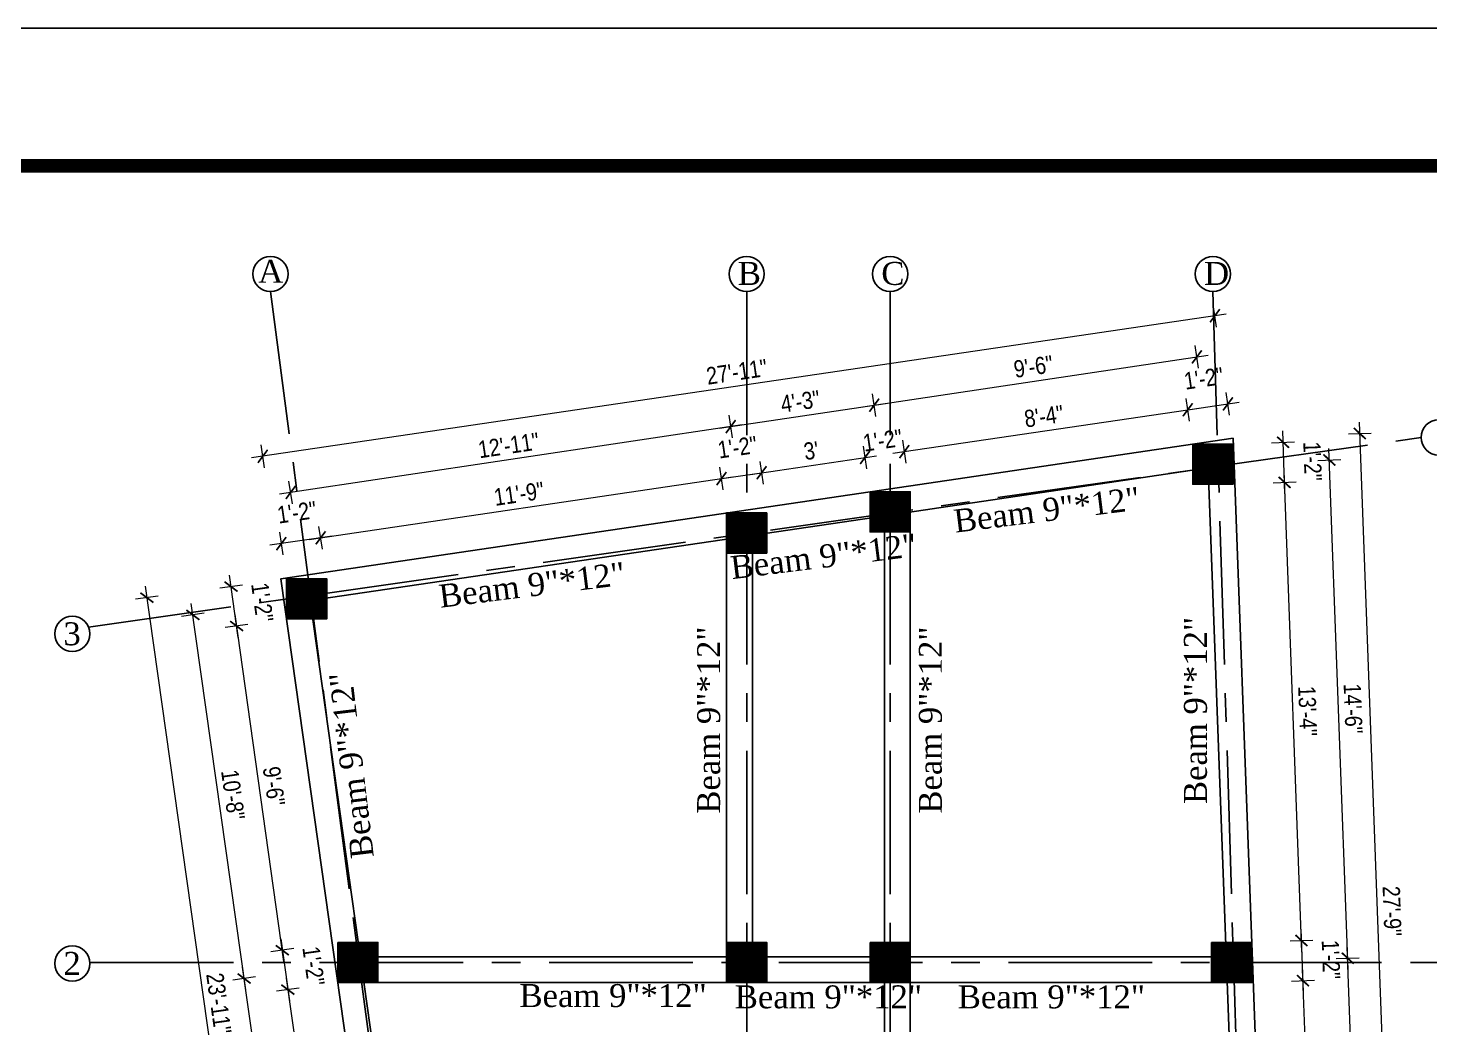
# Model space of a CAD drawing. Header units: inches. Extents: x -9998782 to 66725, y -6520505 to 8308.
# Drawn here: x -4998523.9 to -4998035.4, y -3257606.9 to -3257259.4 of the extents above; entities that cross this region are included whole.
import ezdxf

# ---------------------------------------------------------------- set-up
doc = ezdxf.new("R2010")
doc.units = ezdxf.units.IN
doc.header["$LTSCALE"] = 2
doc.header["$MEASUREMENT"] = 0
doc.header["$PDMODE"] = 34
doc.linetypes.add('CENTER', pattern=[2, 1.25, -0.25, 0.25, -0.25])
doc.layers.get('0').update_dxf_attribs({"linetype": 'CONTINUOUS'})
doc.layers.get('DEFPOINTS').update_dxf_attribs({"color": 141, "linetype": 'CONTINUOUS'})
for name, color, linetype, lineweight in [('1', 7, 'CONTINUOUS', 13), ('DIM 1-100', 4, 'CONTINUOUS', 13), ('Toilet', 7, 'CONTINUOUS', 25)]:
    doc.layers.add(name, color=color, linetype=linetype, lineweight=lineweight)
doc.layers.add('A-Hatch', color=7, linetype='CONTINUOUS')
doc.layers.add('column', color=4, linetype='CONTINUOUS')
doc.styles.add('ordinary', font='times.ttf')
doc.styles.get("Standard").update_dxf_attribs({"font": 'ARIALN.TTF'})
doc.dimstyles.new('1 by 96', dxfattribs={"dimtxt": 6, "dimasz": 4, "dimexe": 4, "dimexo": 4, "dimgap": 2, "dimtad": 1, "dimdec": 0, "dimzin": 0, "dimdsep": 46, "dimlunit": 4, "dimtxsty": 'Standard', "dimblk": 'ARCHTICK', "dimcen": 0, "dimdle": 4, "dimadec": 0, "dimazin": 0, "dimtfac": 1, "dimtdec": 0, "dimtix": 1, "dimtofl": 0, "dimtmove": 1, "dimatfit": 3, "dimldrblk": 'ARCHTICK', "dimfxl": 4, "dimfxlon": 1, "dimtolj": 1, "dimtzin": 0, "dimlwd": -1, "dimlwe": -1, "dimarcsym": 0})

# ---------------------------------------------------------------- blocks, each defined once
blk = doc.blocks.new('_ArchTick')
at = {"color": 0, "linetype": 'ByBlock', "const_width": 0.15}
blk.add_lwpolyline([(-0.5, -0.5), (0.5, 0.5)], dxfattribs=at)
blk = doc.blocks.new('*D493')
at = {"layer": 'DEFPOINTS', "color": 0, "ltscale": 0.5}
for p in [(-4998433.79, -3257465.4), (-4998451.19, -3257467.85), (-4998415.94, -3257578.14)]:
    blk.add_point(p, dxfattribs=at)
at = {"layer": 'DIM 1-100', "color": 0, "ltscale": 0.5}
for p, q in [((-4998447.23, -3257467.29), (-4998455.15, -3257468.4)), ((-4998434.71, -3257584.82), (-4998451.75, -3257463.89)), ((-4998431.31, -3257580.3), (-4998439.23, -3257581.42))]:
    blk.add_line(p, q, dxfattribs=at)
at = {"layer": 'DIM 1-100', "color": 0, "ltscale": 0.5, "xscale": 4, "yscale": 4, "zscale": 4}
for p, rotation in [((-4998451.19, -3257467.85), 98.01894551890366), ((-4998435.27, -3257580.86), 278.0189455189036)]:
    blk.add_blockref('_ArchTick', p, dxfattribs=dict(at, rotation=rotation))
at = {"layer": 'DIM 1-100', "color": 0, "ltscale": 0.5, "insert": (-4998438.22, -3257523.65), "char_height": 6, "attachment_point": 5, "rotation": 278.0189}
blk.add_mtext('\\A1;9\'-6"', dxfattribs=at)
blk = doc.blocks.new('*D494')
at = {"layer": 'DEFPOINTS', "color": 0, "ltscale": 0.5}
for p in [(-4998433.79, -3257451.4), (-4998453.13, -3257454.12), (-4998433.79, -3257465.4)]:
    blk.add_point(p, dxfattribs=at)
at = {"layer": 'DIM 1-100', "color": 0, "ltscale": 0.5}
for p, q in [((-4998450.63, -3257471.81), (-4998453.68, -3257450.16)), ((-4998449.17, -3257453.56), (-4998457.09, -3257454.68)), ((-4998447.23, -3257467.29), (-4998455.15, -3257468.4))]:
    blk.add_line(p, q, dxfattribs=at)
at = {"layer": 'DIM 1-100', "color": 0, "ltscale": 0.5, "xscale": 4, "yscale": 4, "zscale": 4}
for p, rotation in [((-4998453.13, -3257454.12), 98.01894551890366), ((-4998451.19, -3257467.85), 278.0189455189036)]:
    blk.add_blockref('_ArchTick', p, dxfattribs=dict(at, rotation=rotation))
at = {"layer": 'DIM 1-100', "color": 0, "ltscale": 0.5, "insert": (-4998442.23, -3257459.58), "char_height": 6, "attachment_point": 5, "rotation": 278.0189}
blk.add_mtext('\\A1;1\'-2"', dxfattribs=at)
blk = doc.blocks.new('*D495')
at = {"layer": 'DEFPOINTS', "color": 0, "ltscale": 0.5}
for p in [(-4998415.94, -3257578.14), (-4998433.34, -3257594.59), (-4998415.94, -3257592.14)]:
    blk.add_point(p, dxfattribs=at)
at = {"layer": 'DIM 1-100', "color": 0, "ltscale": 0.5}
for p, q in [((-4998435.83, -3257576.9), (-4998432.78, -3257598.55)), ((-4998431.31, -3257580.3), (-4998439.23, -3257581.42)), ((-4998429.38, -3257594.03), (-4998437.3, -3257595.15))]:
    blk.add_line(p, q, dxfattribs=at)
at = {"layer": 'DIM 1-100', "color": 0, "ltscale": 0.5, "xscale": 4, "yscale": 4, "zscale": 4}
for p, rotation in [((-4998435.27, -3257580.86), 98.01894551890366), ((-4998433.34, -3257594.59), 278.0189455189036)]:
    blk.add_blockref('_ArchTick', p, dxfattribs=dict(at, rotation=rotation))
at = {"layer": 'DIM 1-100', "color": 0, "ltscale": 0.5, "insert": (-4998424.38, -3257586.33), "char_height": 6, "attachment_point": 5, "rotation": 278.0189}
blk.add_mtext('\\A1;1\'-2"', dxfattribs=at)
blk = doc.blocks.new('*D496')
at = {"layer": 'DEFPOINTS', "color": 0, "ltscale": 0.5}
for p in [(-4998415.94, -3257592.14), (-4998415.06, -3257724.36), (-4998395.72, -3257721.64)]:
    blk.add_point(p, dxfattribs=at)
at = {"layer": 'DIM 1-100', "color": 0, "ltscale": 0.5}
for p, q in [((-4998429.38, -3257594.03), (-4998437.3, -3257595.15)), ((-4998433.9, -3257590.63), (-4998414.5, -3257728.32)), ((-4998411.09, -3257723.8), (-4998419.02, -3257724.92))]:
    blk.add_line(p, q, dxfattribs=at)
at = {"layer": 'DIM 1-100', "color": 0, "ltscale": 0.5, "xscale": 4, "yscale": 4, "zscale": 4}
for p, rotation in [((-4998433.34, -3257594.59), 98.01894551890366), ((-4998415.06, -3257724.36), 278.0189455189036)]:
    blk.add_blockref('_ArchTick', p, dxfattribs=dict(at, rotation=rotation))
at = {"layer": 'DIM 1-100', "color": 0, "ltscale": 0.5, "insert": (-4998419.18, -3257658.77), "char_height": 6, "attachment_point": 5, "rotation": 278.0189}
blk.add_mtext('\\A1;10\'-11"', dxfattribs=at)
blk = doc.blocks.new('*D498')
at = {"layer": 'DEFPOINTS', "color": 0, "ltscale": 0.5}
for p in [(-4998408.94, -3257585.14), (-4998448.57, -3257590.72), (-4998388.72, -3257728.64)]:
    blk.add_point(p, dxfattribs=at)
at = {"layer": 'DIM 1-100', "color": 0, "ltscale": 0.5}
for p, q in [((-4998427.79, -3257738.18), (-4998449.13, -3257586.76)), ((-4998444.61, -3257590.16), (-4998452.53, -3257591.28)), ((-4998424.39, -3257733.66), (-4998432.31, -3257734.78))]:
    blk.add_line(p, q, dxfattribs=at)
at = {"layer": 'DIM 1-100', "color": 0, "ltscale": 0.5, "xscale": 4, "yscale": 4, "zscale": 4}
for p, rotation in [((-4998448.57, -3257590.72), 98.01894551876403), ((-4998428.35, -3257734.22), 278.018945518764)]:
    blk.add_blockref('_ArchTick', p, dxfattribs=dict(at, rotation=rotation))
at = {"layer": 'DIM 1-100', "color": 0, "ltscale": 0.5, "insert": (-4998433.5, -3257661.77), "char_height": 6, "attachment_point": 5, "rotation": 278.0189}
blk.add_mtext('\\A1;12\'-1"', dxfattribs=at)
blk = doc.blocks.new('*D499')
at = {"layer": 'DEFPOINTS', "color": 0, "ltscale": 0.5}
for p in [(-4998426.79, -3257458.4), (-4998466.42, -3257463.98), (-4998408.94, -3257585.14)]:
    blk.add_point(p, dxfattribs=at)
at = {"layer": 'DIM 1-100', "color": 0, "ltscale": 0.5}
for p, q in [((-4998448.01, -3257594.68), (-4998466.98, -3257460.02)), ((-4998462.46, -3257463.42), (-4998470.38, -3257464.54)), ((-4998444.61, -3257590.16), (-4998452.53, -3257591.28))]:
    blk.add_line(p, q, dxfattribs=at)
at = {"layer": 'DIM 1-100', "color": 0, "ltscale": 0.5, "xscale": 4, "yscale": 4, "zscale": 4}
for p, rotation in [((-4998466.42, -3257463.98), 98.01894551879923), ((-4998448.57, -3257590.72), 278.0189455187992)]:
    blk.add_blockref('_ArchTick', p, dxfattribs=dict(at, rotation=rotation))
at = {"layer": 'DIM 1-100', "color": 0, "ltscale": 0.5, "insert": (-4998452.48, -3257526.64), "char_height": 6, "attachment_point": 5, "rotation": 278.0189}
blk.add_mtext('\\A1;10\'-8"', dxfattribs=at)
blk = doc.blocks.new('*D500')
at = {"layer": 'DEFPOINTS', "color": 0, "ltscale": 0.5}
for p in [(-4998435.77, -3257451.4), (-4998395.72, -3257735.64), (-4998442.4, -3257742.21)]:
    blk.add_point(p, dxfattribs=at)
at = {"layer": 'DIM 1-100', "color": 0, "ltscale": 0.5}
for p, q in [((-4998478.48, -3257457.41), (-4998486.4, -3257458.53)), ((-4998483, -3257454.01), (-4998441.84, -3257746.17)), ((-4998438.43, -3257741.66), (-4998446.36, -3257742.77))]:
    blk.add_line(p, q, dxfattribs=at)
at = {"layer": 'DIM 1-100', "color": 0, "ltscale": 0.5, "xscale": 4, "yscale": 4, "zscale": 4}
for p, rotation in [((-4998482.44, -3257457.97), 98.01894551889016), ((-4998442.4, -3257742.21), 278.0189455188902)]:
    blk.add_blockref('_ArchTick', p, dxfattribs=dict(at, rotation=rotation))
at = {"layer": 'DIM 1-100', "color": 0, "ltscale": 0.5, "insert": (-4998457.4, -3257599.39), "char_height": 6, "attachment_point": 5, "rotation": 278.0189}
blk.add_mtext('\\A1;23\'-11"', dxfattribs=at)
blk = doc.blocks.new('*D505')
at = {"layer": 'DEFPOINTS', "color": 0, "ltscale": 0.5}
for p in [(-4998097.56, -3257592.14), (-4998079.67, -3257591.48), (-4998092.26, -3257721.64)]:
    blk.add_point(p, dxfattribs=at)
at = {"layer": 'DIM 1-100', "color": 0, "ltscale": 0.5}
for p, q in [((-4998074.74, -3257724.99), (-4998079.82, -3257587.48)), ((-4998083.67, -3257591.63), (-4998075.68, -3257591.33)), ((-4998078.89, -3257721.14), (-4998070.89, -3257720.85))]:
    blk.add_line(p, q, dxfattribs=at)
at = {"layer": 'DIM 1-100', "color": 0, "ltscale": 0.5, "xscale": 4, "yscale": 4, "zscale": 4}
for p, rotation in [((-4998079.67, -3257591.48), 92.11435361990641), ((-4998074.89, -3257721), 272.1143536199064)]:
    blk.add_blockref('_ArchTick', p, dxfattribs=dict(at, rotation=rotation))
at = {"layer": 'DIM 1-100', "color": 0, "ltscale": 0.5, "insert": (-4998072.22, -3257656.05), "char_height": 6, "attachment_point": 5, "rotation": 272.1144}
blk.add_mtext('\\A1;10\'-10"', dxfattribs=at)
blk = doc.blocks.new('*D506')
at = {"layer": 'DEFPOINTS', "color": 0, "ltscale": 0.5}
for p in [(-4998097.56, -3257578.14), (-4998080.19, -3257577.5), (-4998097.56, -3257592.14)]:
    blk.add_point(p, dxfattribs=at)
at = {"layer": 'DIM 1-100', "color": 0, "ltscale": 0.5}
for p, q in [((-4998079.53, -3257595.48), (-4998080.34, -3257573.5)), ((-4998084.19, -3257577.64), (-4998076.19, -3257577.35)), ((-4998083.67, -3257591.63), (-4998075.68, -3257591.33))]:
    blk.add_line(p, q, dxfattribs=at)
at = {"layer": 'DIM 1-100', "color": 0, "ltscale": 0.5, "xscale": 4, "yscale": 4, "zscale": 4}
for p, rotation in [((-4998080.19, -3257577.5), 92.11435361990641), ((-4998079.67, -3257591.48), 272.1143536199064)]:
    blk.add_blockref('_ArchTick', p, dxfattribs=dict(at, rotation=rotation))
at = {"layer": 'DIM 1-100', "color": 0, "ltscale": 0.5, "insert": (-4998069.91, -3257584.12), "char_height": 6, "attachment_point": 5, "rotation": 272.1144}
blk.add_mtext('\\A1;1\'-2"', dxfattribs=at)
blk = doc.blocks.new('*D507')
at = {"layer": 'DEFPOINTS', "color": 0, "ltscale": 0.5}
for p in [(-4998104.05, -3257418.46), (-4998086.09, -3257417.79), (-4998097.56, -3257578.14)]:
    blk.add_point(p, dxfattribs=at)
at = {"layer": 'DIM 1-100', "color": 0, "ltscale": 0.5}
for p, q in [((-4998080.04, -3257581.49), (-4998086.23, -3257413.8)), ((-4998090.08, -3257417.94), (-4998082.09, -3257417.65)), ((-4998084.19, -3257577.64), (-4998076.19, -3257577.35))]:
    blk.add_line(p, q, dxfattribs=at)
at = {"layer": 'DIM 1-100', "color": 0, "ltscale": 0.5, "xscale": 4, "yscale": 4, "zscale": 4}
for p, rotation in [((-4998086.09, -3257417.79), 92.11435361990641), ((-4998080.19, -3257577.5), 272.1143536199064)]:
    blk.add_blockref('_ArchTick', p, dxfattribs=dict(at, rotation=rotation))
at = {"layer": 'DIM 1-100', "color": 0, "ltscale": 0.5, "insert": (-4998078.08, -3257497.46), "char_height": 6, "attachment_point": 5, "rotation": 272.1144}
blk.add_mtext('\\A1;13\'-4"', dxfattribs=at)
blk = doc.blocks.new('*D508')
at = {"layer": 'DEFPOINTS', "color": 0, "ltscale": 0.5}
for p in [(-4998086.6, -3257403.81), (-4998104.05, -3257404.46), (-4998104.05, -3257418.46)]:
    blk.add_point(p, dxfattribs=at)
at = {"layer": 'DIM 1-100', "color": 0, "ltscale": 0.5}
for p, q in [((-4998090.6, -3257403.96), (-4998082.6, -3257403.66)), ((-4998085.94, -3257421.79), (-4998086.75, -3257399.82)), ((-4998090.08, -3257417.94), (-4998082.09, -3257417.65))]:
    blk.add_line(p, q, dxfattribs=at)
at = {"layer": 'DIM 1-100', "color": 0, "ltscale": 0.5, "xscale": 4, "yscale": 4, "zscale": 4}
for p, rotation in [((-4998086.6, -3257403.81), 92.11435361990641), ((-4998086.09, -3257417.79), 272.1143536199064)]:
    blk.add_blockref('_ArchTick', p, dxfattribs=dict(at, rotation=rotation))
at = {"layer": 'DIM 1-100', "color": 0, "ltscale": 0.5, "insert": (-4998076.33, -3257410.43), "char_height": 6, "attachment_point": 5, "rotation": 272.1144}
blk.add_mtext('\\A1;1\'-2"', dxfattribs=at)
blk = doc.blocks.new('*D509')
at = {"layer": 'DEFPOINTS', "color": 0, "ltscale": 0.5}
for p in [(-4998064.09, -3257583.64), (-4998104.56, -3257585.14), (-4998099.26, -3257728.64)]:
    blk.add_point(p, dxfattribs=at)
at = {"layer": 'DIM 1-100', "color": 0, "ltscale": 0.5}
for p, q in [((-4998058.64, -3257731.14), (-4998064.24, -3257579.65)), ((-4998068.09, -3257583.79), (-4998060.09, -3257583.5)), ((-4998062.79, -3257727.29), (-4998054.79, -3257727))]:
    blk.add_line(p, q, dxfattribs=at)
at = {"layer": 'DIM 1-100', "color": 0, "ltscale": 0.5, "xscale": 4, "yscale": 4, "zscale": 4}
for p, rotation in [((-4998064.09, -3257583.64), 92.11435361966569), ((-4998058.79, -3257727.14), 272.1143536196657)]:
    blk.add_blockref('_ArchTick', p, dxfattribs=dict(at, rotation=rotation))
at = {"layer": 'DIM 1-100', "color": 0, "ltscale": 0.5, "insert": (-4998056.43, -3257655.21), "char_height": 6, "attachment_point": 5, "rotation": 272.1144}
blk.add_mtext("\\A1;12'", dxfattribs=at)
blk = doc.blocks.new('*D510')
at = {"layer": 'DEFPOINTS', "color": 0, "ltscale": 0.5}
for p in [(-4998111.05, -3257411.46), (-4998070.5, -3257409.96), (-4998104.56, -3257585.14)]:
    blk.add_point(p, dxfattribs=at)
at = {"layer": 'DIM 1-100', "color": 0, "ltscale": 0.5}
for p, q in [((-4998063.94, -3257587.64), (-4998070.65, -3257405.96)), ((-4998074.5, -3257410.11), (-4998066.5, -3257409.81)), ((-4998068.09, -3257583.79), (-4998060.09, -3257583.5))]:
    blk.add_line(p, q, dxfattribs=at)
at = {"layer": 'DIM 1-100', "color": 0, "ltscale": 0.5, "xscale": 4, "yscale": 4, "zscale": 4}
for p, rotation in [((-4998070.5, -3257409.96), 92.11435361969787), ((-4998064.09, -3257583.64), 272.1143536196979)]:
    blk.add_blockref('_ArchTick', p, dxfattribs=dict(at, rotation=rotation))
at = {"layer": 'DIM 1-100', "color": 0, "ltscale": 0.5, "insert": (-4998062.24, -3257496.62), "char_height": 6, "attachment_point": 5, "rotation": 272.1144}
blk.add_mtext('\\A1;14\'-6"', dxfattribs=at)
blk = doc.blocks.new('*D511')
at = {"layer": 'DEFPOINTS', "color": 0, "ltscale": 0.5}
for p in [(-4998104.05, -3257402.39), (-4998059.87, -3257400.76), (-4998091.74, -3257735.64)]:
    blk.add_point(p, dxfattribs=at)
at = {"layer": 'DIM 1-100', "color": 0, "ltscale": 0.5}
for p, q in [((-4998047.42, -3257738), (-4998060.02, -3257396.76)), ((-4998063.87, -3257400.9), (-4998055.87, -3257400.61)), ((-4998051.57, -3257734.16), (-4998043.57, -3257733.86))]:
    blk.add_line(p, q, dxfattribs=at)
at = {"layer": 'DIM 1-100', "color": 0, "ltscale": 0.5, "xscale": 4, "yscale": 4, "zscale": 4}
for p, rotation in [((-4998059.87, -3257400.76), 92.11435361988767), ((-4998047.57, -3257734.01), 272.1143536198877)]:
    blk.add_blockref('_ArchTick', p, dxfattribs=dict(at, rotation=rotation))
at = {"layer": 'DIM 1-100', "color": 0, "ltscale": 0.5, "insert": (-4998048.66, -3257567.2), "char_height": 6, "attachment_point": 5, "rotation": 272.1144}
blk.add_mtext('\\A1;27\'-9"', dxfattribs=at)
blk = doc.blocks.new('*D512')
at = {"layer": 'DEFPOINTS', "color": 0, "ltscale": 0.5}
for p in [(-4998282.26, -3257416.48), (-4998280.49, -3257428.45), (-4998419.79, -3257451.4)]:
    blk.add_point(p, dxfattribs=at)
at = {"layer": 'DIM 1-100', "color": 0, "ltscale": 0.5}
for p, q in [((-4998281.67, -3257420.44), (-4998282.84, -3257412.52)), ((-4998425.86, -3257437.7), (-4998278.3, -3257415.9)), ((-4998421.32, -3257441.07), (-4998422.49, -3257433.16))]:
    blk.add_line(p, q, dxfattribs=at)
at = {"layer": 'DIM 1-100', "color": 0, "ltscale": 0.5, "xscale": 4, "yscale": 4, "zscale": 4}
for p, rotation in [((-4998282.26, -3257416.48), 8.403880657175378), ((-4998421.9, -3257437.11), 188.4038806571754)]:
    blk.add_blockref('_ArchTick', p, dxfattribs=dict(at, rotation=rotation))
at = {"layer": 'DIM 1-100', "color": 0, "ltscale": 0.5, "insert": (-4998352.82, -3257421.79), "char_height": 6, "attachment_point": 5, "rotation": 8.4039}
blk.add_mtext('\\A1;11\'-9"', dxfattribs=at)
blk = doc.blocks.new('*D513')
at = {"layer": 'DEFPOINTS', "color": 0, "ltscale": 0.5}
for p in [(-4998268.26, -3257414.41), (-4998280.49, -3257428.45), (-4998266.49, -3257426.39)]:
    blk.add_point(p, dxfattribs=at)
at = {"layer": 'DIM 1-100', "color": 0, "ltscale": 0.5}
for p, q in [((-4998286.21, -3257417.07), (-4998264.3, -3257413.83)), ((-4998281.67, -3257420.44), (-4998282.84, -3257412.52)), ((-4998267.67, -3257418.37), (-4998268.84, -3257410.46))]:
    blk.add_line(p, q, dxfattribs=at)
at = {"layer": 'DIM 1-100', "color": 0, "ltscale": 0.5, "xscale": 4, "yscale": 4, "zscale": 4}
for p, rotation in [((-4998282.26, -3257416.48), 188.4038806571754), ((-4998268.26, -3257414.41), 8.403880657175378)]:
    blk.add_blockref('_ArchTick', p, dxfattribs=dict(at, rotation=rotation))
at = {"layer": 'DIM 1-100', "color": 0, "ltscale": 0.5, "insert": (-4998276.72, -3257405.53), "char_height": 6, "attachment_point": 5, "rotation": 8.4039}
blk.add_mtext('\\A1;1\'-2"', dxfattribs=at)
blk = doc.blocks.new('*D514')
at = {"layer": 'DEFPOINTS', "color": 0, "ltscale": 0.5}
for p in [(-4998232.26, -3257409.1), (-4998230.49, -3257421.07), (-4998266.49, -3257426.39)]:
    blk.add_point(p, dxfattribs=at)
at = {"layer": 'DIM 1-100', "color": 0, "ltscale": 0.5}
for p, q in [((-4998272.21, -3257415), (-4998228.3, -3257408.51)), ((-4998231.67, -3257413.05), (-4998232.84, -3257405.14)), ((-4998267.67, -3257418.37), (-4998268.84, -3257410.46))]:
    blk.add_line(p, q, dxfattribs=at)
at = {"layer": 'DIM 1-100', "color": 0, "ltscale": 0.5, "xscale": 4, "yscale": 4, "zscale": 4}
for p, rotation in [((-4998232.26, -3257409.1), 8.403880657175378), ((-4998268.26, -3257414.41), 188.4038806571754)]:
    blk.add_blockref('_ArchTick', p, dxfattribs=dict(at, rotation=rotation))
at = {"layer": 'DIM 1-100', "color": 0, "ltscale": 0.5, "insert": (-4998251, -3257406.75), "char_height": 6, "attachment_point": 5, "rotation": 8.4039}
blk.add_mtext("\\A1;3'", dxfattribs=at)
blk = doc.blocks.new('*D515')
at = {"layer": 'DEFPOINTS', "color": 0, "ltscale": 0.5}
for p in [(-4998119.82, -3257392.48), (-4998118.05, -3257404.46), (-4998216.49, -3257421.07)]:
    blk.add_point(p, dxfattribs=at)
at = {"layer": 'DIM 1-100', "color": 0, "ltscale": 0.5}
for p, q in [((-4998119.23, -3257396.44), (-4998120.4, -3257388.53)), ((-4998222.51, -3257407.66), (-4998115.86, -3257391.9)), ((-4998217.97, -3257411.03), (-4998219.14, -3257403.11))]:
    blk.add_line(p, q, dxfattribs=at)
at = {"layer": 'DIM 1-100', "color": 0, "ltscale": 0.5, "xscale": 4, "yscale": 4, "zscale": 4}
for p, rotation in [((-4998119.82, -3257392.48), 8.403880657175378), ((-4998218.56, -3257407.07), 188.4038806571754)]:
    blk.add_blockref('_ArchTick', p, dxfattribs=dict(at, rotation=rotation))
at = {"layer": 'DIM 1-100', "color": 0, "ltscale": 0.5, "insert": (-4998169.93, -3257394.77), "char_height": 6, "attachment_point": 5, "rotation": 8.4039}
blk.add_mtext('\\A1;8\'-4"', dxfattribs=at)
blk = doc.blocks.new('*D516')
at = {"layer": 'DEFPOINTS', "color": 0, "ltscale": 0.5}
for p in [(-4998105.82, -3257390.42), (-4998104.05, -3257402.39), (-4998118.05, -3257404.46)]:
    blk.add_point(p, dxfattribs=at)
at = {"layer": 'DIM 1-100', "color": 0, "ltscale": 0.5}
for p, q in [((-4998119.23, -3257396.44), (-4998120.4, -3257388.53)), ((-4998105.23, -3257394.37), (-4998106.4, -3257386.46)), ((-4998123.77, -3257393.07), (-4998101.86, -3257389.83))]:
    blk.add_line(p, q, dxfattribs=at)
at = {"layer": 'DIM 1-100', "color": 0, "ltscale": 0.5, "xscale": 4, "yscale": 4, "zscale": 4}
for p, rotation in [((-4998105.82, -3257390.42), 8.403880657175378), ((-4998119.82, -3257392.48), 188.4038806571754)]:
    blk.add_blockref('_ArchTick', p, dxfattribs=dict(at, rotation=rotation))
at = {"layer": 'DIM 1-100', "color": 0, "ltscale": 0.5, "insert": (-4998114.28, -3257381.53), "char_height": 6, "attachment_point": 5, "rotation": 8.4039}
blk.add_mtext('\\A1;1\'-2"', dxfattribs=at)
blk = doc.blocks.new('*D517')
at = {"layer": 'DEFPOINTS', "color": 0, "ltscale": 0.5}
for p in [(-4998435.61, -3257439.14), (-4998433.79, -3257451.4), (-4998419.79, -3257451.4)]:
    blk.add_point(p, dxfattribs=at)
at = {"layer": 'DIM 1-100', "color": 0, "ltscale": 0.5}
for p, q in [((-4998421.32, -3257441.07), (-4998422.49, -3257433.16)), ((-4998417.95, -3257436.53), (-4998439.56, -3257439.72)), ((-4998435.02, -3257443.09), (-4998436.19, -3257435.18))]:
    blk.add_line(p, q, dxfattribs=at)
at = {"layer": 'DIM 1-100', "color": 0, "ltscale": 0.5, "xscale": 4, "yscale": 4, "zscale": 4}
for p, rotation in [((-4998435.61, -3257439.14), 188.4038806571754), ((-4998421.9, -3257437.11), 8.403880657175398)]:
    blk.add_blockref('_ArchTick', p, dxfattribs=dict(at, rotation=rotation))
at = {"layer": 'DIM 1-100', "color": 0, "ltscale": 0.5, "insert": (-4998430.22, -3257428.21), "char_height": 6, "attachment_point": 5, "rotation": 8.4039}
blk.add_mtext('\\A1;1\'-2"', dxfattribs=at)
blk = doc.blocks.new('*D518')
at = {"layer": 'DEFPOINTS', "color": 0, "ltscale": 0.5}
for p in [(-4998432.35, -3257421.29), (-4998273.49, -3257435.45), (-4998426.79, -3257458.4)]:
    blk.add_point(p, dxfattribs=at)
at = {"layer": 'DIM 1-100', "color": 0, "ltscale": 0.5}
for p, q in [((-4998275.08, -3257397.76), (-4998436.3, -3257421.88)), ((-4998278.45, -3257402.31), (-4998279.63, -3257394.39)), ((-4998431.76, -3257425.25), (-4998432.94, -3257417.33))]:
    blk.add_line(p, q, dxfattribs=at)
at = {"layer": 'DIM 1-100', "color": 0, "ltscale": 0.5, "xscale": 4, "yscale": 4, "zscale": 4}
for p, rotation in [((-4998279.04, -3257398.35), 8.510423086332324), ((-4998432.35, -3257421.29), 188.5104230863323)]:
    blk.add_blockref('_ArchTick', p, dxfattribs=dict(at, rotation=rotation))
at = {"layer": 'DIM 1-100', "color": 0, "ltscale": 0.5, "insert": (-4998356.44, -3257404.86), "char_height": 6, "attachment_point": 5, "rotation": 8.5104}
blk.add_mtext('\\A1;12\'-11"', dxfattribs=at)
blk = doc.blocks.new('*D519')
at = {"layer": 'DEFPOINTS', "color": 0, "ltscale": 0.5}
for p in [(-4998229.05, -3257390.87), (-4998223.49, -3257428.07), (-4998273.49, -3257435.45)]:
    blk.add_point(p, dxfattribs=at)
at = {"layer": 'DIM 1-100', "color": 0, "ltscale": 0.5}
for p, q in [((-4998228.46, -3257394.83), (-4998229.65, -3257386.91)), ((-4998283, -3257398.94), (-4998225.1, -3257390.28)), ((-4998278.45, -3257402.31), (-4998279.63, -3257394.39))]:
    blk.add_line(p, q, dxfattribs=at)
at = {"layer": 'DIM 1-100', "color": 0, "ltscale": 0.5, "xscale": 4, "yscale": 4, "zscale": 4}
for p, rotation in [((-4998229.05, -3257390.87), 8.510423086343367), ((-4998279.04, -3257398.35), 188.5104230863433)]:
    blk.add_blockref('_ArchTick', p, dxfattribs=dict(at, rotation=rotation))
at = {"layer": 'DIM 1-100', "color": 0, "ltscale": 0.5, "insert": (-4998254.8, -3257389.6), "char_height": 6, "attachment_point": 5, "rotation": 8.5104}
blk.add_mtext('\\A1;4\'-3"', dxfattribs=at)
blk = doc.blocks.new('*D520')
at = {"layer": 'DEFPOINTS', "color": 0, "ltscale": 0.5}
for p in [(-4998116.64, -3257374.05), (-4998111.05, -3257411.46), (-4998223.49, -3257428.07)]:
    blk.add_point(p, dxfattribs=at)
at = {"layer": 'DIM 1-100', "color": 0, "ltscale": 0.5}
for p, q in [((-4998233.01, -3257391.46), (-4998112.69, -3257373.46)), ((-4998116.05, -3257378), (-4998117.24, -3257370.09)), ((-4998228.46, -3257394.83), (-4998229.65, -3257386.91))]:
    blk.add_line(p, q, dxfattribs=at)
at = {"layer": 'DIM 1-100', "color": 0, "ltscale": 0.5, "xscale": 4, "yscale": 4, "zscale": 4}
for p, rotation in [((-4998116.64, -3257374.05), 8.510423086343367), ((-4998229.05, -3257390.87), 188.5104230863433)]:
    blk.add_blockref('_ArchTick', p, dxfattribs=dict(at, rotation=rotation))
at = {"layer": 'DIM 1-100', "color": 0, "ltscale": 0.5, "insert": (-4998173.6, -3257377.45), "char_height": 6, "attachment_point": 5, "rotation": 8.5104}
blk.add_mtext('\\A1;9\'-6"', dxfattribs=at)
blk = doc.blocks.new('*D521')
at = {"layer": 'DEFPOINTS', "color": 0, "ltscale": 0.5}
for p in [(-4998104.05, -3257402.39), (-4998442.08, -3257408.7), (-4998435.77, -3257451.4)]:
    blk.add_point(p, dxfattribs=at)
at = {"layer": 'DIM 1-100', "color": 0, "ltscale": 0.5}
for p, q in [((-4998106.4, -3257359.11), (-4998446.03, -3257409.28)), ((-4998109.77, -3257363.65), (-4998110.94, -3257355.73)), ((-4998441.49, -3257412.66), (-4998442.66, -3257404.74))]:
    blk.add_line(p, q, dxfattribs=at)
at = {"layer": 'DIM 1-100', "color": 0, "ltscale": 0.5, "xscale": 4, "yscale": 4, "zscale": 4}
for p, rotation in [((-4998110.35, -3257359.69), 8.403880655919362), ((-4998442.08, -3257408.7), 188.4038806559193)]:
    blk.add_blockref('_ArchTick', p, dxfattribs=dict(at, rotation=rotation))
at = {"layer": 'DIM 1-100', "color": 0, "ltscale": 0.5, "insert": (-4998276.95, -3257379.24), "char_height": 6, "attachment_point": 5, "rotation": 8.4039}
blk.add_mtext('\\A1;27\'-11"', dxfattribs=at)
blk = doc.blocks.new('*D522')
at = {"layer": 'DEFPOINTS', "color": 0, "ltscale": 0.5}
for p in [(-4998218.56, -3257407.07), (-4998230.49, -3257421.07), (-4998216.49, -3257421.07)]:
    blk.add_point(p, dxfattribs=at)
at = {"layer": 'DIM 1-100', "color": 0, "ltscale": 0.5}
for p, q in [((-4998217.97, -3257411.03), (-4998219.14, -3257403.11)), ((-4998231.67, -3257413.05), (-4998232.84, -3257405.14))]:
    blk.add_line(p, q, dxfattribs=at)
at = {"layer": 'DIM 1-100', "color": 0, "ltscale": 0.5, "insert": (-4998226.14, -3257403.12), "char_height": 6, "attachment_point": 5, "rotation": 8.4039}
blk.add_mtext('\\A1;1\'-2"', dxfattribs=at)

msp = doc.modelspace()

# ---------------------------------------------------------------- hatches: boundary and pattern name
at = {"layer": 'A-Hatch', "ltscale": 0.5}
h = msp.add_hatch(dxfattribs=at)
h.set_pattern_fill('ANSI31', color=256)
h.set_pattern_definition([(45, (93314.66638, 1001.0142), (-0.0883883476483, 0.0883883476483), [])])
h.paths.add_polyline_path([(-4998104.05, -3257404.46), (-4998118.05, -3257404.46), (-4998118.05, -3257418.46), (-4998104.05, -3257418.46)])
h = msp.add_hatch(dxfattribs=at)
h.set_pattern_fill('ANSI31', color=256)
h.set_pattern_definition([(45, (93202.22535, 984.40257), (-0.0883883476483, 0.0883883476483), [])])
h.paths.add_polyline_path([(-4998216.49, -3257421.07), (-4998230.49, -3257421.07), (-4998230.49, -3257435.07), (-4998216.49, -3257435.07)])
h = msp.add_hatch(dxfattribs=at)
h.set_pattern_fill('ANSI31', color=256)
h.set_pattern_definition([(45, (93152.22535, 977.01576), (-0.0883883476483, 0.0883883476483), [])])
h.paths.add_polyline_path([(-4998266.49, -3257428.45), (-4998280.49, -3257428.45), (-4998280.49, -3257442.45), (-4998266.49, -3257442.45)])
h = msp.add_hatch(dxfattribs=at)
h.set_pattern_fill('ANSI31', color=256)
h.set_pattern_definition([(45, (92998.91835, 954.07536), (-0.0883883476483, 0.0883883476483), [])])
h.paths.add_polyline_path([(-4998419.79, -3257451.4), (-4998433.79, -3257451.4), (-4998433.79, -3257465.4), (-4998419.79, -3257465.4)])
h = msp.add_hatch(dxfattribs=at)
h.set_pattern_fill('ANSI31', color=256)
h.set_pattern_definition([(45, (93016.77365, 827.33239), (-0.0883883476483, 0.0883883476483), [])])
h.paths.add_polyline_path([(-4998401.94, -3257578.14), (-4998415.94, -3257578.14), (-4998415.94, -3257592.14), (-4998401.94, -3257592.14)])
h = msp.add_hatch(dxfattribs=at)
h.set_pattern_fill('ANSI31', color=256)
h.set_pattern_definition([(45, (93152.22535, 827.33239), (-0.0883883476483, 0.0883883476483), [])])
h.paths.add_polyline_path([(-4998266.49, -3257578.14), (-4998280.49, -3257578.14), (-4998280.49, -3257592.14), (-4998266.49, -3257592.14)])
h = msp.add_hatch(dxfattribs=at)
h.set_pattern_fill('ANSI31', color=256)
h.set_pattern_definition([(45, (93202.22535, 827.33239), (-0.0883883476483, 0.0883883476483), [])])
h.paths.add_polyline_path([(-4998216.49, -3257578.14), (-4998230.49, -3257578.14), (-4998230.49, -3257592.14), (-4998216.49, -3257592.14)])
h = msp.add_hatch(dxfattribs=at)
h.set_pattern_fill('ANSI31', color=256)
h.set_pattern_definition([(45, (93321.15493, 827.33239), (-0.0883883476483, 0.0883883476483), [])])
h.paths.add_polyline_path([(-4998097.56, -3257578.14), (-4998111.56, -3257578.14), (-4998111.56, -3257592.14), (-4998097.56, -3257592.14)])

# ---------------------------------------------------------------- linework, layer by layer
at = {"ltscale": 0.5}
msp.add_line((-4998230.49, -3257582.64), (-4998230.49, -3257578.14), dxfattribs=at)
msp.add_lwpolyline([(-5000149.75, -3259504.46), (-5000149.75, -3257259.42), (-4996974.94, -3257259.42), (-4996974.94, -3259504.46)], close=True)
at = {"const_width": 4.8}
msp.add_lwpolyline([(-4997022.94, -3259456.46), (-4997022.94, -3257307.42), (-5000005.75, -3257307.42), (-5000005.75, -3259456.46)], close=True, dxfattribs=at)
at = {"ltscale": 0.5}
for points in [[(-4998118.05, -3257404.46), (-4998104.05, -3257404.46), (-4998104.05, -3257418.46), (-4998118.05, -3257418.46)], [(-4998230.49, -3257421.07), (-4998216.49, -3257421.07), (-4998216.49, -3257435.07), (-4998230.49, -3257435.07)], [(-4998280.49, -3257428.45), (-4998266.49, -3257428.45), (-4998266.49, -3257442.45), (-4998280.49, -3257442.45)], [(-4998433.79, -3257451.4), (-4998419.79, -3257451.4), (-4998419.79, -3257465.4), (-4998433.79, -3257465.4)], [(-4998415.94, -3257578.14), (-4998401.94, -3257578.14), (-4998401.94, -3257592.14), (-4998415.94, -3257592.14)], [(-4998280.49, -3257578.14), (-4998266.49, -3257578.14), (-4998266.49, -3257592.14), (-4998280.49, -3257592.14)], [(-4998230.49, -3257578.14), (-4998216.49, -3257578.14), (-4998216.49, -3257592.14), (-4998230.49, -3257592.14)], [(-4998111.56, -3257578.14), (-4998097.56, -3257578.14), (-4998097.56, -3257592.14), (-4998111.56, -3257592.14)]]:
    msp.add_lwpolyline(points, close=True, dxfattribs=at)
for points in [[(-4998230.49, -3257726.64), (-4998101.08, -3257726.64), (-4998112.67, -3257412.76), (-4998229.17, -3257429.97)], [(-4998229.17, -3257429.97), (-4998425.61, -3257458.99), (-4998387.9, -3257726.64), (-4998381.72, -3257726.64)]]:
    msp.add_lwpolyline(points, dxfattribs=at)
at = {"layer": 'column', "color": 1}
for p, q in [((-4998280.49, -3257437.55), (-4998280.49, -3257578.14)), ((-4998271.49, -3257437.55), (-4998271.49, -3257578.14)), ((-4998225.49, -3257435.07), (-4998225.49, -3257721.64)), ((-4998216.49, -3257435.07), (-4998216.49, -3257721.64)), ((-4998401.94, -3257583.14), (-4998097.56, -3257583.14)), ((-4998401.94, -3257592.14), (-4998097.56, -3257592.14))]:
    msp.add_line(p, q, dxfattribs=at)
for points in [[(-4998230.49, -3257735.64), (-4998091.74, -3257735.64), (-4998104.05, -3257402.39), (-4998230.49, -3257421.07)], [(-4998230.49, -3257726.64), (-4998101.08, -3257726.64), (-4998112.67, -3257412.76), (-4998229.17, -3257429.97)], [(-4998230.49, -3257421.07), (-4998435.77, -3257451.4), (-4998395.72, -3257735.64), (-4998381.72, -3257735.64)], [(-4998229.17, -3257429.97), (-4998425.61, -3257458.99), (-4998387.9, -3257726.64), (-4998381.72, -3257726.64)]]:
    msp.add_lwpolyline(points, dxfattribs=at)
at = {"layer": 'Toilet', "linetype": 'CENTER', "ltscale": 20}
for p, q in [((-4998439.38, -3257351.3), (-4998379, -3257809.44)), ((-4998273.49, -3257351.3), (-4998273.49, -3257809.44)), ((-4998223.49, -3257351.3), (-4998223.49, -3257809.44)), ((-4998111.05, -3257351.3), (-4998097, -3257809.44)), ((-4998502.74, -3257468.21), (-4998038.53, -3257402.13)), ((-4998502.27, -3257585.14), (-4998029.01, -3257585.14))]:
    msp.add_line(p, q, dxfattribs=at)
at = {"layer": 'Toilet'}
for centre in [(-4998439.38, -3257345.15), (-4998273.49, -3257345.15), (-4998223.49, -3257345.15), (-4998111.05, -3257345.15), (-4998032.38, -3257402.12), (-4998508.42, -3257470.58), (-4998508.42, -3257585.49)]:
    msp.add_circle(centre, 6.15, dxfattribs=at)

# ---------------------------------------------------------------- texts
at = {"layer": '1', "char_height": 8, "width": 20.1234, "attachment_point": 1, "style": 'ordinary'}
for s, insert in [('A', (-4998443.67, -3257340.2)), ('B', (-4998276.58, -3257340.95)), ('C', (-4998226.58, -3257340.95)), ('D', (-4998114.14, -3257340.95)), ('3', (-4998511.53, -3257466.55)), ('2', (-4998511.53, -3257581.45))]:
    msp.add_mtext(s, dxfattribs=dict(at, insert=insert))
at = {"layer": '1', "char_height": 8, "attachment_point": 9, "style": 'ordinary'}
for insert, rotation in [((-4998136.05, -3257427.35), 7.1173), ((-4998213.83, -3257443.57), 7.1173), ((-4998315.43, -3257453.53), 7.1173), ((-4998113.03, -3257464.67), 90), ((-4998282.62, -3257468.02), 90), ((-4998205.38, -3257468.02), 90), ((-4998410.99, -3257483.51), 96.8203)]:
    msp.add_mtext('Beam 9"*12"', dxfattribs=dict(at, insert=insert, rotation=rotation))
for insert in [(-4998287.4, -3257600.77), (-4998212.39, -3257601.22), (-4998134.71, -3257601.22)]:
    msp.add_mtext('Beam 9"*12"', dxfattribs=dict(at, insert=insert))

# ---------------------------------------------------------------- dimensions: what is measured, and where the dimension line sits
at = {"layer": 'DIM 1-100', "ltscale": 0.5}
for p1, p2, distance, picture, middle in [((-4998104.05, -3257402.39), (-4998435.77, -3257451.4), -43.16, '*D521', (-4998276.95, -3257379.24)), ((-4998273.49, -3257435.45), (-4998426.79, -3257458.4), -37.52, '*D518', (-4998356.44, -3257404.86)), ((-4998091.74, -3257735.64), (-4998104.05, -3257402.39), -44.21, '*D511', (-4998048.66, -3257567.2)), ((-4998435.77, -3257451.4), (-4998395.72, -3257735.64), -47.13, '*D500', (-4998457.4, -3257599.39)), ((-4998099.26, -3257728.64), (-4998104.56, -3257585.14), -40.5, '*D509', (-4998056.43, -3257655.21)), ((-4998388.72, -3257728.64), (-4998408.94, -3257585.14), 40.02, '*D498', (-4998433.5, -3257661.77))]:
    dim = msp.add_aligned_dim(p1=p1, p2=p2, distance=distance, dimstyle='1 by 96', dxfattribs=at)
    dim.commit()
    dim.dimension.update_dxf_attribs({"geometry": picture, "text_midpoint": middle})
for base, p1, p2, angle, picture, middle in [((-4998116.64, -3257374.05), (-4998223.49, -3257428.07), (-4998111.05, -3257411.46), 8.5104, '*D520', (-4998173.6, -3257377.45)), ((-4998229.05, -3257390.87), (-4998273.49, -3257435.45), (-4998223.49, -3257428.07), 8.5104, '*D519', (-4998254.8, -3257389.6)), ((-4998119.82, -3257392.48), (-4998216.49, -3257421.07), (-4998118.05, -3257404.46), 188.4039, '*D515', (-4998169.93, -3257394.77)), ((-4998218.56, -3257407.07), (-4998230.49, -3257421.07), (-4998216.49, -3257421.07), 188.4039, '*D522', (-4998226.14, -3257403.12)), ((-4998232.26, -3257409.1), (-4998266.49, -3257426.39), (-4998230.49, -3257421.07), 188.4039, '*D514', (-4998251, -3257406.75)), ((-4998070.5, -3257409.96), (-4998104.56, -3257585.14), (-4998111.05, -3257411.46), 272.1144, '*D510', (-4998062.24, -3257496.62)), ((-4998282.26, -3257416.48), (-4998419.79, -3257451.4), (-4998280.49, -3257428.45), 188.4039, '*D512', (-4998352.82, -3257421.79)), ((-4998086.09, -3257417.79), (-4998097.56, -3257578.14), (-4998104.05, -3257418.46), 272.1144, '*D507', (-4998078.08, -3257497.46)), ((-4998466.42, -3257463.98), (-4998408.94, -3257585.14), (-4998426.79, -3257458.4), 278.0189, '*D499', (-4998452.48, -3257526.64)), ((-4998451.19, -3257467.85), (-4998415.94, -3257578.14), (-4998433.79, -3257465.4), 278.0189, '*D493', (-4998438.22, -3257523.65)), ((-4998079.67, -3257591.48), (-4998092.26, -3257721.64), (-4998097.56, -3257592.14), 272.1144, '*D505', (-4998072.22, -3257656.05)), ((-4998415.06, -3257724.36), (-4998415.94, -3257592.14), (-4998395.72, -3257721.64), 278.0189, '*D496', (-4998419.18, -3257658.77))]:
    dim = msp.add_linear_dim(base=base, p1=p1, p2=p2, angle=angle, dimstyle='1 by 96', dxfattribs=at)
    dim.commit()
    dim.dimension.update_dxf_attribs({"geometry": picture, "text_midpoint": middle})
for base, p1, p2, angle, picture, middle in [((-4998105.82, -3257390.42), (-4998118.05, -3257404.46), (-4998104.05, -3257402.39), 188.4039, '*D516', (-4998113.55, -3257386.49)), ((-4998268.26, -3257414.41), (-4998280.49, -3257428.45), (-4998266.49, -3257426.39), 188.4039, '*D513', (-4998275.99, -3257410.49)), ((-4998086.6, -3257403.81), (-4998104.05, -3257418.46), (-4998104.05, -3257404.46), 272.1144, '*D508', (-4998081.33, -3257410.62)), ((-4998435.61, -3257439.14), (-4998419.79, -3257451.4), (-4998433.79, -3257451.4), 188.4039, '*D517', (-4998429.49, -3257433.17)), ((-4998453.13, -3257454.12), (-4998433.79, -3257465.4), (-4998433.79, -3257451.4), 278.0189, '*D494', (-4998447.2, -3257460.28)), ((-4998080.19, -3257577.5), (-4998097.56, -3257592.14), (-4998097.56, -3257578.14), 272.1144, '*D506', (-4998074.92, -3257584.3)), ((-4998433.34, -3257594.59), (-4998415.94, -3257578.14), (-4998415.94, -3257592.14), 278.0189, '*D495', (-4998429.34, -3257587.03))]:
    dim = msp.add_linear_dim(base=base, p1=p1, p2=p2, angle=angle, dimstyle='1 by 96', dxfattribs=at)
    dim.commit()
    dim.dimension.update_dxf_attribs({"geometry": picture, "text_midpoint": middle, "dimtype": 160})

doc.saveas('drawing.dxf')
